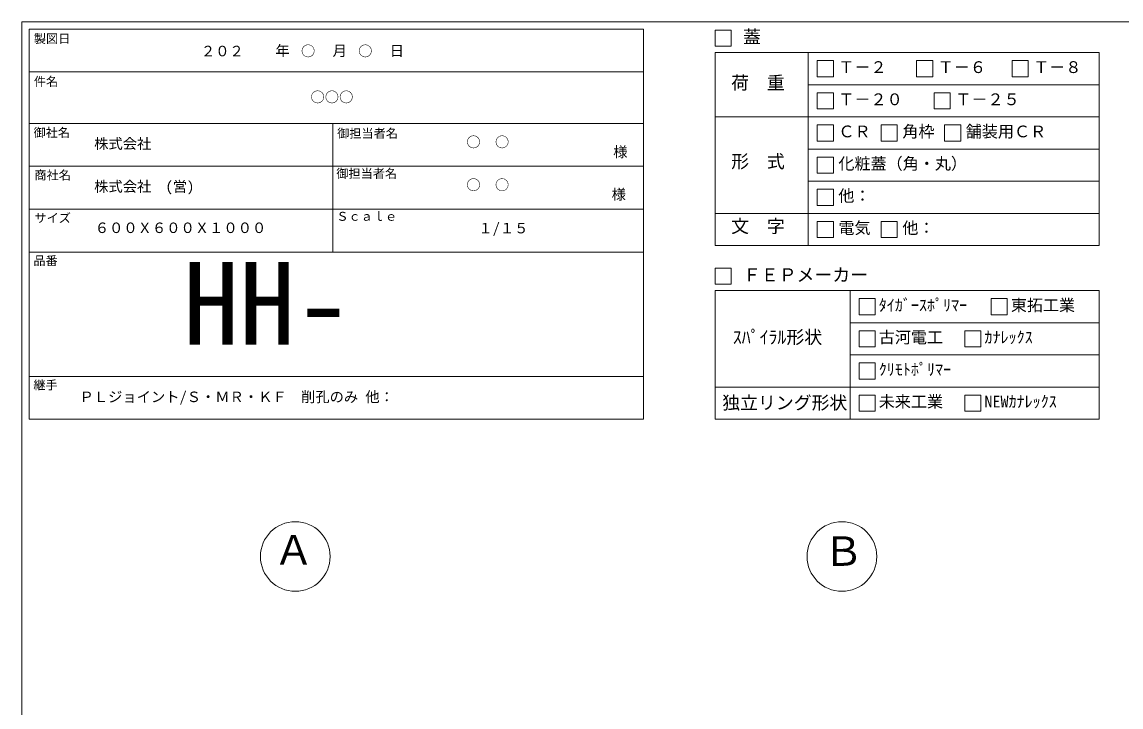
# Model space of a CAD drawing. Units: millimetres, scale not verified. Extents: x -4890 to 18490, y -2543 to 2138.
# Drawn here: x -1230 to 1846, y 220 to 2138 of the extents above; entities that cross this region are included whole.
import ezdxf
from ezdxf.enums import TextEntityAlignment as Align

# ---------------------------------------------------------------- set-up
doc = ezdxf.new("R2010")
doc.units = ezdxf.units.MM
doc.header["$LTSCALE"] = 10
for name, color, linetype, lineweight in [('0-2_waku', 7, 'Continuous', 18), ('0-3_gaikei', 7, 'Continuous', 18), ('0-E_文字１', 7, 'Continuous', 18), ('1-5_文字２', 7, 'Continuous', 18)]:
    doc.layers.add(name, color=color, linetype=linetype, lineweight=lineweight)
doc.styles.add('ＭＳ ゴシック', font='')
doc.styles.get('ＭＳ ゴシック').set_extended_font_data('MS Gothic')

msp = doc.modelspace()

# ---------------------------------------------------------------- linework, layer by layer
at = {"layer": '0-2_waku'}
for p, q in [((-1230, 2137.54), (-1230, -2137.46)), ((-1209.99, 2117.54), (-1209.99, 1025.54)), ((-1209.99, 2117.54), (510.01, 2117.54)), ((-1209.99, 2117.54), (-1209.99, 1025.54)), ((-1209.99, 2117.54), (510.01, 2117.54)), ((-1209.99, 2117.54), (-1209.99, 1025.54)), ((510.01, 2117.54), (510.01, 1025.54)), ((710.01, 2051.76), (1785.01, 2051.76)), ((710.01, 2051.76), (710.01, 1511.76)), ((970.68, 2051.76), (970.68, 1511.76)), ((1785.01, 2051.76), (1785.01, 1511.76)), ((-1209.99, 1997.54), (510.01, 1997.54)), ((-1209.99, 1997.54), (510.01, 1997.54)), ((-1209.99, 1997.54), (510.01, 1997.54)), ((-1209.99, 1997.54), (510.01, 1997.54)), ((970.68, 1961.76), (1785.01, 1961.76)), ((-1209.99, 1853.54), (510.01, 1853.54)), ((-1209.99, 1853.54), (510.01, 1853.54)), ((-359.99, 1853.54), (-359.99, 1493.54)), ((710.01, 1871.76), (1785.01, 1871.76)), ((970.68, 1781.76), (1785.01, 1781.76)), ((-1209.99, 1733.54), (510.01, 1733.54)), ((970.68, 1691.76), (1785.01, 1691.76)), ((-1209.99, 1613.54), (510.01, 1613.54)), ((710.01, 1601.76), (1785.01, 1601.76)), ((710.01, 1511.76), (1785.01, 1511.76)), ((-1209.99, 1493.54), (510.01, 1493.54)), ((710.01, 1385.54), (1785.01, 1385.54)), ((710.01, 1385.54), (710.01, 1025.54)), ((1087.83, 1385.54), (1087.83, 1025.54)), ((1785.01, 1385.54), (1785.01, 1025.54)), ((1087.83, 1295.54), (1785.01, 1295.54)), ((1087.83, 1205.54), (1785.01, 1205.54)), ((-1209.99, 1145.54), (510.01, 1145.54)), ((710.01, 1115.54), (1785.01, 1115.54)), ((-1209.99, 1025.54), (510.01, 1025.54)), ((710.01, 1025.54), (1785.01, 1025.54)), ((710.01, 1025.54), (1785.01, 1025.54))]:
    msp.add_line(p, q, dxfattribs=at)
msp.add_lwpolyline([(-1230, 2137.54), (4890, 2137.54), (4890, -2137.46)], dxfattribs=at)
at = {"layer": '0-3_gaikei'}
for centre in [(-465, 641.29), (1065, 641.29)]:
    msp.add_circle(centre, 97.5, dxfattribs=at)
at = {"layer": '0-E_文字１'}
for p, q in [((710.01, 2114.57), (710.01, 2069.57)), ((710.01, 2069.57), (755.01, 2069.57)), ((995.98, 2029.26), (1040.98, 2029.26)), ((995.98, 2029.26), (995.98, 1984.26)), ((995.98, 2029.26), (995.98, 1984.26)), ((995.98, 2029.26), (1040.98, 2029.26)), ((995.98, 2029.26), (995.98, 1984.26)), ((995.98, 2029.26), (1040.98, 2029.26)), ((1040.98, 2029.26), (1040.98, 1984.26)), ((1040.98, 2029.26), (1040.98, 1984.26)), ((1040.98, 2029.26), (1040.98, 1984.26)), ((1274.07, 2029.26), (1319.07, 2029.26)), ((1274.07, 2029.26), (1274.07, 1984.26)), ((1319.07, 2029.26), (1319.07, 1984.26)), ((1541.27, 2029.26), (1586.27, 2029.26)), ((1541.27, 2029.26), (1541.27, 1984.26)), ((1586.27, 2029.26), (1586.27, 1984.26)), ((995.98, 1984.26), (1040.98, 1984.26)), ((995.98, 1984.26), (1040.98, 1984.26)), ((995.98, 1984.26), (1040.98, 1984.26)), ((1274.07, 1984.26), (1319.07, 1984.26)), ((1541.27, 1984.26), (1586.27, 1984.26)), ((995.98, 1939.26), (1040.98, 1939.26)), ((995.98, 1939.26), (995.98, 1894.26)), ((1040.98, 1939.26), (1040.98, 1894.26)), ((1323.46, 1939.26), (1368.46, 1939.26)), ((1323.46, 1939.26), (1323.46, 1894.26)), ((1368.46, 1939.26), (1368.46, 1894.26)), ((995.98, 1894.26), (1040.98, 1894.26)), ((1323.46, 1894.26), (1368.46, 1894.26)), ((995.98, 1849.26), (1040.98, 1849.26)), ((995.98, 1849.26), (995.98, 1804.26)), ((995.98, 1849.26), (995.98, 1804.26)), ((1040.98, 1849.26), (1040.98, 1804.26)), ((1040.98, 1849.26), (1040.98, 1804.26)), ((1174.98, 1849.26), (1219.98, 1849.26)), ((1174.98, 1849.26), (1174.98, 1804.26)), ((1219.98, 1849.26), (1219.98, 1804.26)), ((1352.49, 1849.26), (1397.49, 1849.26)), ((1352.49, 1849.26), (1352.49, 1804.26)), ((1397.49, 1849.26), (1397.49, 1804.26)), ((995.98, 1804.26), (1040.98, 1804.26)), ((995.98, 1804.26), (1040.98, 1804.26)), ((1174.98, 1804.26), (1219.98, 1804.26)), ((1352.49, 1804.26), (1397.49, 1804.26)), ((995.98, 1759.26), (995.98, 1714.26)), ((1040.98, 1759.26), (1040.98, 1714.26)), ((995.98, 1714.26), (1040.98, 1714.26)), ((995.98, 1669.26), (1040.98, 1669.26)), ((995.98, 1669.26), (995.98, 1624.26)), ((995.98, 1669.26), (995.98, 1624.26)), ((1040.98, 1669.26), (1040.98, 1624.26)), ((1040.98, 1669.26), (1040.98, 1624.26)), ((995.98, 1624.26), (1040.98, 1624.26)), ((995.98, 1624.26), (1040.98, 1624.26)), ((995.98, 1579.26), (995.98, 1534.26)), ((1174.98, 1579.26), (1174.98, 1534.26)), ((995.98, 1534.26), (1040.98, 1534.26)), ((1174.98, 1534.26), (1219.98, 1534.26)), ((710.01, 1448.35), (710.01, 1403.35)), ((710.01, 1403.35), (755.01, 1403.35)), ((1113.13, 1363.04), (1113.13, 1318.04)), ((1482.72, 1363.04), (1527.72, 1363.04)), ((1482.72, 1363.04), (1482.72, 1318.04)), ((1482.72, 1363.04), (1527.72, 1363.04)), ((1482.72, 1363.04), (1482.72, 1318.04)), ((1482.72, 1363.04), (1527.72, 1363.04)), ((1482.72, 1363.04), (1482.72, 1318.04)), ((1527.72, 1363.04), (1527.72, 1318.04)), ((1527.72, 1363.04), (1527.72, 1318.04)), ((1527.72, 1363.04), (1527.72, 1318.04)), ((1113.13, 1318.04), (1158.13, 1318.04)), ((1482.72, 1318.04), (1527.72, 1318.04)), ((1482.72, 1318.04), (1527.72, 1318.04)), ((1482.72, 1318.04), (1527.72, 1318.04)), ((1113.13, 1273.04), (1158.13, 1273.04)), ((1113.13, 1273.04), (1113.13, 1228.04)), ((1158.13, 1273.04), (1158.13, 1228.04)), ((1409.04, 1273.04), (1409.04, 1228.04)), ((1113.13, 1228.04), (1158.13, 1228.04)), ((1409.04, 1228.04), (1454.04, 1228.04)), ((1113.13, 1183.04), (1113.13, 1138.04)), ((1113.13, 1138.04), (1158.13, 1138.04)), ((1113.13, 1093.04), (1158.13, 1093.04)), ((1113.13, 1093.04), (1113.13, 1048.04)), ((1158.13, 1093.04), (1158.13, 1048.04)), ((1409.04, 1093.04), (1454.04, 1093.04)), ((1409.04, 1093.04), (1409.04, 1048.04)), ((1454.04, 1093.04), (1454.04, 1048.04)), ((1113.13, 1048.04), (1158.13, 1048.04)), ((1409.04, 1048.04), (1454.04, 1048.04))]:
    msp.add_line(p, q, dxfattribs=at)
for points in [[(710.01, 2114.57), (755.01, 2114.57), (755.01, 2069.57)], [(710.01, 2114.57), (755.01, 2114.57), (755.01, 2069.57)], [(995.98, 1849.26), (1040.98, 1849.26), (1040.98, 1804.26)], [(995.98, 1849.26), (995.98, 1804.26), (1040.98, 1804.26)], [(995.98, 1759.26), (1040.98, 1759.26), (1040.98, 1714.26)], [(995.98, 1669.26), (1040.98, 1669.26), (1040.98, 1624.26)], [(995.98, 1669.26), (995.98, 1624.26), (1040.98, 1624.26)], [(995.98, 1579.26), (1040.98, 1579.26), (1040.98, 1534.26)], [(1174.98, 1579.26), (1219.98, 1579.26), (1219.98, 1534.26)], [(710.01, 1448.35), (755.01, 1448.35), (755.01, 1403.35)], [(1113.13, 1363.04), (1158.13, 1363.04), (1158.13, 1318.04)], [(1409.04, 1273.04), (1454.04, 1273.04), (1454.04, 1228.04)], [(1113.13, 1183.04), (1158.13, 1183.04), (1158.13, 1138.04)]]:
    msp.add_lwpolyline(points, dxfattribs=at)

# ---------------------------------------------------------------- texts
at = {"layer": '0-E_文字１', "style": 'ＭＳ ゴシック'}
for s, height, p in [('製図日', 24.93, (-1196.71, 2071.09)), ('蓋', 36.66, (788.1, 2066.65)), ('\u3000\u3000年\u3000\u3000\u3000月\u3000\u3000\u3000日', 29.33, (-600.67, 2033.48)), ('Ｔ－２', 32.99, (1055.12, 1984.74)), ('Ｔ－６', 32.99, (1333.21, 1984.74)), ('Ｔ－８', 32.99, (1600.41, 1984.74)), ('件名', 24.93, (-1196.71, 1951.09)), ('荷\u3000重', 36.66, (754.98, 1937.96)), ('Ｔ－２０', 32.99, (1055.12, 1894.74)), ('Ｔ－２５', 32.99, (1382.61, 1894.74)), ('ＣＲ', 32.99, (1055.12, 1804.74)), ('角枠', 32.99, (1234.12, 1804.74)), ('舗装用ＣＲ', 32.99, (1411.63, 1804.74)), ('御社名', 24.93, (-1197.69, 1808.08)), ('御担当者名', 24.93, (-347.78, 1805.87)), ('御担当者名', 24.93, (-347.78, 1805.87)), ('様', 29.33, (424.97, 1750.37)), ('形\u3000式', 36.66, (754.98, 1717.99)), ('化粧蓋（角・丸）', 32.99, (1055.12, 1714.74)), ('商社名', 24.93, (-1195.08, 1689.04)), ('御担当者名', 24.93, (-349.99, 1693.56)), ('様', 29.33, (420.48, 1631.45)), ('他：', 32.99, (1055.12, 1624.74)), ('サイズ', 24.93, (-1195.08, 1569.04)), ('Ｓｃａｌｅ', 24.93, (-349.99, 1573.56)), ('６００Ｘ６００Ｘ１０００', 29.33, (-1026.29, 1538)), ('１/１５', 29.33, (47.56, 1537.05)), ('文\u3000字', 36.66, (754.98, 1536.51)), ('電気', 32.99, (1055.12, 1534.74)), ('他：', 32.99, (1234.12, 1534.74)), ('品番', 24.93, (-1198.08, 1449.4)), ('HH-', 230.9, (-779.26, 1165.37)), ('ＦＥＰメーカー', 36.66, (788.1, 1400.43)), ('ﾀｲｶﾞｰｽﾎﾟﾘﾏｰ', 32.99, (1168.1, 1318.52)), ('東拓工業', 32.99, (1537.69, 1318.52)), ('ｽﾊﾟｲﾗﾙ形状', 36.66, (759.63, 1225.88)), ('古河電工', 32.99, (1168.1, 1228.52)), ('ｶﾅﾚｯｸｽ', 32.99, (1464.01, 1228.52)), ('ｸﾘﾓﾄﾎﾟﾘﾏｰ', 32.99, (1168.1, 1138.52)), ('継手', 24.93, (-1198.08, 1101.4)), ('ＰＬジョイント/Ｓ・ＭＲ・ＫＦ\u3000削孔のみ 他：', 29.33, (-1068.99, 1064.74)), ('独立リング形状', 36.66, (730.1, 1042.4)), ('未来工業', 32.99, (1168.1, 1048.52)), ('NEWｶﾅﾚｯｸｽ', 32.99, (1464.01, 1048.52)), ('Ａ', 82.48, (-525.79, 594.12)), ('Ｂ', 82.48, (1012.78, 590.4))]:
    msp.add_text(s, height=height, dxfattribs=at).set_placement(p, align=Align.BOTTOM_LEFT)
at = {"layer": '1-5_文字２', "style": 'ＭＳ ゴシック'}
for s, p in [('\u3000\u3000２０２\u3000\u3000\u3000\u3000○\u3000\u3000\u3000○', (-809.15, 2032.7)), ('○○○', (-422.47, 1903.88)), ('株式会社', (-1027.99, 1773.62)), ('○\u3000○', (13.8, 1778)), ('株式会社\u3000(営)', (-1027.99, 1653.62)), ('○\u3000○', (13.8, 1658))]:
    msp.add_text(s, height=29.33, dxfattribs=at).set_placement(p, align=Align.BOTTOM_LEFT)

doc.saveas('drawing.dxf')
